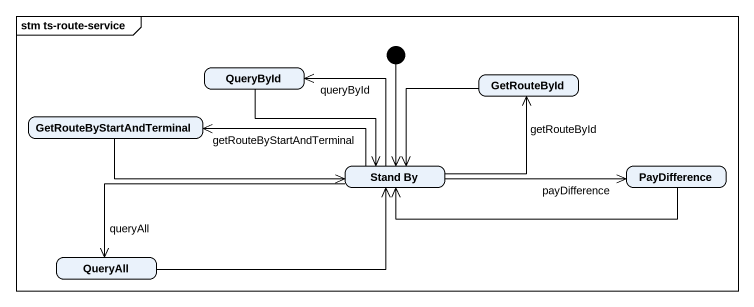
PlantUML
@startuml
mainframe stm ts-route-service
hide empty description
state QueryById
state GetRouteById
state GetRouteByStartAndTerminal
state "Stand By" as Stand_By
state PayDifference
state QueryAll
[*] --> Stand_By
QueryById --> Stand_By
GetRouteById --> Stand_By
GetRouteByStartAndTerminal -right-> Stand_By
Stand_By -up-> QueryById : queryById
Stand_By -up-> GetRouteById : getRouteById
Stand_By -left-> GetRouteByStartAndTerminal : getRouteByStartAndTerminal
Stand_By -right-> PayDifference : payDifference
Stand_By -left-> QueryAll : queryAll
PayDifference -left-> Stand_By
QueryAll -right-> Stand_By
@enduml
